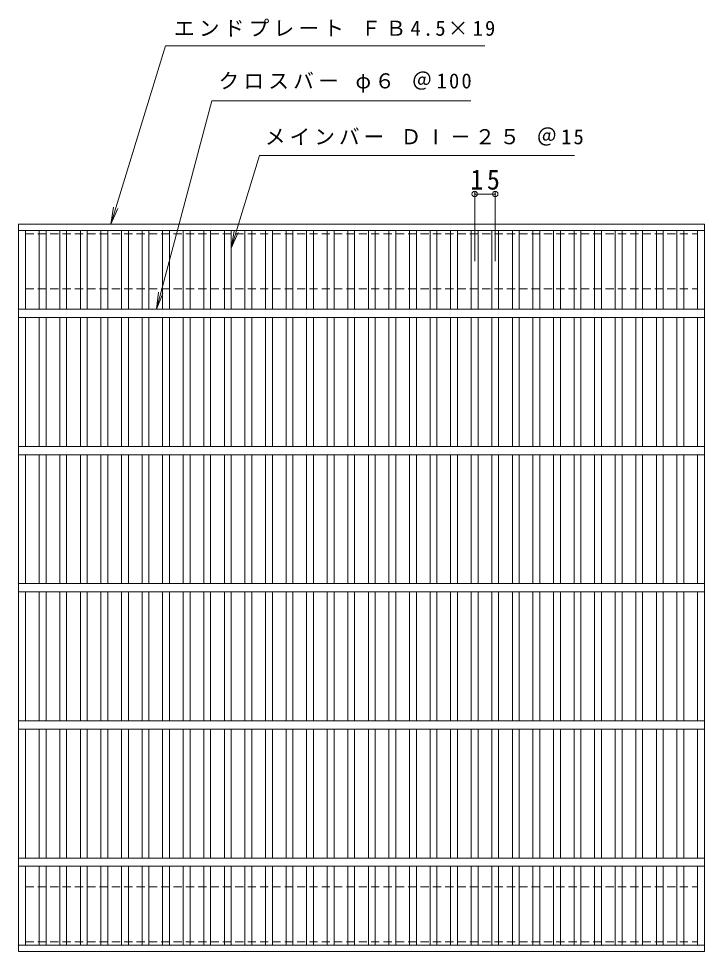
# Model space of a CAD drawing. Units: millimetres, scale not verified. Extents: x -569 to 819, y -690 to 666.
# Drawn here: x -567 to -67, y -14 to 666 of the extents above; entities that cross this region are included whole.
import ezdxf

# ---------------------------------------------------------------- set-up
doc = ezdxf.new("R2010")
doc.units = ezdxf.units.MM
doc.header["$LTSCALE"] = 5
doc.header["$PDMODE"] = 32
doc.header["$PDSIZE"] = 4
doc.linetypes.add('DASHED1', pattern=[1.8, 1.2, -0.6])
for name, color, linetype, lineweight in [('A-1_ピット', 2, 'Continuous', 9), ('A-2_蓋', 3, 'Continuous', 9), ('A-4_寸法', 7, 'Continuous', 9), ('A-5_仕様文', 7, 'Continuous', 9)]:
    doc.layers.add(name, color=color, linetype=linetype, lineweight=lineweight)
doc.styles.add('ＭＳ ゴシック', font='')
doc.styles.get('ＭＳ ゴシック').set_extended_font_data('MS Gothic')

msp = doc.modelspace()

# ---------------------------------------------------------------- linework, layer by layer
at = {"layer": 'A-1_ピット', "linetype": 'DASHED1'}
for p, q in [((-561.919, 469.254), (-561.919, 509.254)), ((-561.919, 509.254), (-71.919, 509.254)), ((-561.919, 33.253), (-561.919, -6.747)), ((-561.919, -6.747), (-71.919, -6.747))]:
    msp.add_line(p, q, dxfattribs=at)
for points in [[(-561.919, 469.254), (-71.919, 469.254), (-71.919, 509.254)], [(-561.919, 33.253), (-71.919, 33.253), (-71.919, -6.747)]]:
    msp.add_lwpolyline(points, dxfattribs=at)
at = {"layer": 'A-2_蓋'}
for p, q in [((-566.919, -13.747), (-566.919, 516.254)), ((-566.919, 516.254), (-66.919, 516.254)), ((-566.919, 511.753), (-66.919, 511.753)), ((-561.919, 454.253), (-561.919, 511.753)), ((-551.919, 454.253), (-551.919, 511.753)), ((-546.919, 454.253), (-546.919, 511.753)), ((-536.919, 454.253), (-536.919, 511.753)), ((-531.919, 454.253), (-531.919, 511.753)), ((-521.919, 454.253), (-521.919, 511.753)), ((-516.919, 454.253), (-516.919, 511.753)), ((-506.919, 454.253), (-506.919, 511.753)), ((-501.919, 454.253), (-501.919, 511.753)), ((-491.919, 454.253), (-491.919, 511.753)), ((-486.919, 454.253), (-486.919, 511.753)), ((-476.919, 454.253), (-476.919, 511.753)), ((-471.919, 454.253), (-471.919, 511.753)), ((-461.919, 454.253), (-461.919, 511.753)), ((-456.919, 454.253), (-456.919, 511.753)), ((-446.919, 454.253), (-446.919, 511.753)), ((-441.919, 454.253), (-441.919, 511.753)), ((-431.919, 454.253), (-431.919, 511.753)), ((-426.919, 454.253), (-426.919, 511.753)), ((-416.919, 454.253), (-416.919, 511.753)), ((-411.919, 454.253), (-411.919, 511.753)), ((-401.919, 454.253), (-401.919, 511.753)), ((-396.919, 454.253), (-396.919, 511.753)), ((-386.919, 454.253), (-386.919, 511.753)), ((-381.919, 454.253), (-381.919, 511.753)), ((-371.919, 454.253), (-371.919, 511.753)), ((-366.919, 454.253), (-366.919, 511.753)), ((-356.919, 454.253), (-356.919, 511.753)), ((-351.919, 454.253), (-351.919, 511.753)), ((-341.919, 454.253), (-341.919, 511.753)), ((-336.919, 454.253), (-336.919, 511.753)), ((-326.919, 454.253), (-326.919, 511.753)), ((-321.919, 454.253), (-321.919, 511.753)), ((-311.919, 454.253), (-311.919, 511.753)), ((-306.919, 454.253), (-306.919, 511.753)), ((-296.919, 454.253), (-296.919, 511.753)), ((-291.919, 454.253), (-291.919, 511.753)), ((-281.919, 454.253), (-281.919, 511.753)), ((-276.919, 454.253), (-276.919, 511.753)), ((-266.919, 454.253), (-266.919, 511.753)), ((-261.919, 454.253), (-261.919, 511.753)), ((-251.919, 454.253), (-251.919, 511.753)), ((-246.919, 454.253), (-246.919, 511.753)), ((-236.919, 454.253), (-236.919, 511.753)), ((-231.919, 454.253), (-231.919, 511.753)), ((-221.919, 454.253), (-221.919, 511.753)), ((-216.919, 454.253), (-216.919, 511.753)), ((-206.919, 454.253), (-206.919, 511.753)), ((-201.919, 454.253), (-201.919, 511.753)), ((-191.919, 454.253), (-191.919, 511.753)), ((-186.919, 454.253), (-186.919, 511.753)), ((-176.919, 454.253), (-176.919, 511.753)), ((-171.919, 454.253), (-171.919, 511.753)), ((-161.919, 454.253), (-161.919, 511.753)), ((-156.919, 454.253), (-156.919, 511.753)), ((-146.919, 454.253), (-146.919, 511.753)), ((-141.919, 454.253), (-141.919, 511.753)), ((-131.919, 454.253), (-131.919, 511.753)), ((-126.919, 454.253), (-126.919, 511.753)), ((-116.919, 454.253), (-116.919, 511.753)), ((-111.919, 454.253), (-111.919, 511.753)), ((-101.919, 454.253), (-101.919, 511.753)), ((-96.919, 454.253), (-96.919, 511.753)), ((-86.919, 454.253), (-86.919, 511.753)), ((-81.919, 454.253), (-81.919, 511.753)), ((-71.919, 454.253), (-71.919, 511.753)), ((-66.919, -13.747), (-66.919, 516.254)), ((-66.919, 454.253), (-566.919, 454.253)), ((-66.919, 448.254), (-566.919, 448.254)), ((-561.919, 354.254), (-561.919, 448.254)), ((-551.919, 354.254), (-551.919, 448.254)), ((-546.919, 354.254), (-546.919, 448.254)), ((-536.919, 354.254), (-536.919, 448.254)), ((-531.919, 354.254), (-531.919, 448.254)), ((-521.919, 354.254), (-521.919, 448.254)), ((-516.919, 354.254), (-516.919, 448.254)), ((-506.919, 354.254), (-506.919, 448.254)), ((-501.919, 354.254), (-501.919, 448.254)), ((-491.919, 354.254), (-491.919, 448.254)), ((-486.919, 354.254), (-486.919, 448.254)), ((-476.919, 354.254), (-476.919, 448.254)), ((-471.919, 354.254), (-471.919, 448.254)), ((-461.919, 354.254), (-461.919, 448.254)), ((-456.919, 354.254), (-456.919, 448.254)), ((-446.919, 354.254), (-446.919, 448.254)), ((-441.919, 354.254), (-441.919, 448.254)), ((-431.919, 354.254), (-431.919, 448.254)), ((-426.919, 354.254), (-426.919, 448.254)), ((-416.919, 354.254), (-416.919, 448.254)), ((-411.919, 354.254), (-411.919, 448.254)), ((-401.919, 354.254), (-401.919, 448.254)), ((-396.919, 354.254), (-396.919, 448.254)), ((-386.919, 354.254), (-386.919, 448.254)), ((-381.919, 354.254), (-381.919, 448.254)), ((-371.919, 354.254), (-371.919, 448.254)), ((-366.919, 354.254), (-366.919, 448.254)), ((-356.919, 354.254), (-356.919, 448.254)), ((-351.919, 354.254), (-351.919, 448.254)), ((-341.919, 354.254), (-341.919, 448.254)), ((-336.919, 354.254), (-336.919, 448.254)), ((-326.919, 354.254), (-326.919, 448.254)), ((-321.919, 354.254), (-321.919, 448.254)), ((-311.919, 354.254), (-311.919, 448.254)), ((-306.919, 354.254), (-306.919, 448.254)), ((-296.919, 354.254), (-296.919, 448.254)), ((-291.919, 354.254), (-291.919, 448.254)), ((-281.919, 354.254), (-281.919, 448.254)), ((-276.919, 354.254), (-276.919, 448.254)), ((-266.919, 354.254), (-266.919, 448.254)), ((-261.919, 354.254), (-261.919, 448.254)), ((-251.919, 354.254), (-251.919, 448.254)), ((-246.919, 354.254), (-246.919, 448.254)), ((-236.919, 354.254), (-236.919, 448.254)), ((-231.919, 354.254), (-231.919, 448.254)), ((-221.919, 354.254), (-221.919, 448.254)), ((-216.919, 354.254), (-216.919, 448.254)), ((-206.919, 354.254), (-206.919, 448.254)), ((-201.919, 354.254), (-201.919, 448.254)), ((-191.919, 354.254), (-191.919, 448.254)), ((-186.919, 354.254), (-186.919, 448.254)), ((-176.919, 354.254), (-176.919, 448.254)), ((-171.919, 354.254), (-171.919, 448.254)), ((-161.919, 354.254), (-161.919, 448.254)), ((-156.919, 354.254), (-156.919, 448.254)), ((-146.919, 354.254), (-146.919, 448.254)), ((-141.919, 354.254), (-141.919, 448.254)), ((-131.919, 354.254), (-131.919, 448.254)), ((-126.919, 354.254), (-126.919, 448.254)), ((-116.919, 354.254), (-116.919, 448.254)), ((-111.919, 354.254), (-111.919, 448.254)), ((-101.919, 354.254), (-101.919, 448.254)), ((-96.919, 354.254), (-96.919, 448.254)), ((-86.919, 354.254), (-86.919, 448.254)), ((-81.919, 354.254), (-81.919, 448.254)), ((-71.919, 354.254), (-71.919, 448.254)), ((-66.919, 354.254), (-566.919, 354.254)), ((-66.919, 348.254), (-566.919, 348.254)), ((-561.919, 254.254), (-561.919, 348.254)), ((-551.919, 254.254), (-551.919, 348.254)), ((-546.919, 254.254), (-546.919, 348.254)), ((-536.919, 254.254), (-536.919, 348.254)), ((-531.919, 254.254), (-531.919, 348.254)), ((-521.919, 254.254), (-521.919, 348.254)), ((-516.919, 254.254), (-516.919, 348.254)), ((-506.919, 254.254), (-506.919, 348.254)), ((-501.919, 254.254), (-501.919, 348.254)), ((-491.919, 254.254), (-491.919, 348.254)), ((-486.919, 254.254), (-486.919, 348.254)), ((-476.919, 254.254), (-476.919, 348.254)), ((-471.919, 254.254), (-471.919, 348.254)), ((-461.919, 254.254), (-461.919, 348.254)), ((-456.919, 254.254), (-456.919, 348.254)), ((-446.919, 254.254), (-446.919, 348.254)), ((-441.919, 254.254), (-441.919, 348.254)), ((-431.919, 254.254), (-431.919, 348.254)), ((-426.919, 254.254), (-426.919, 348.254)), ((-416.919, 254.254), (-416.919, 348.254)), ((-411.919, 254.254), (-411.919, 348.254)), ((-401.919, 254.254), (-401.919, 348.254)), ((-396.919, 254.254), (-396.919, 348.254)), ((-386.919, 254.254), (-386.919, 348.254)), ((-381.919, 254.254), (-381.919, 348.254)), ((-371.919, 254.254), (-371.919, 348.254)), ((-366.919, 254.254), (-366.919, 348.254)), ((-356.919, 254.254), (-356.919, 348.254)), ((-351.919, 254.254), (-351.919, 348.254)), ((-341.919, 254.254), (-341.919, 348.254)), ((-336.919, 254.254), (-336.919, 348.254)), ((-326.919, 254.254), (-326.919, 348.254)), ((-321.919, 254.254), (-321.919, 348.254)), ((-311.919, 254.254), (-311.919, 348.254)), ((-306.919, 254.254), (-306.919, 348.254)), ((-296.919, 254.254), (-296.919, 348.254)), ((-291.919, 254.254), (-291.919, 348.254)), ((-281.919, 254.254), (-281.919, 348.254)), ((-276.919, 254.254), (-276.919, 348.254)), ((-266.919, 254.254), (-266.919, 348.254)), ((-261.919, 254.254), (-261.919, 348.254)), ((-251.919, 254.254), (-251.919, 348.254)), ((-246.919, 254.254), (-246.919, 348.254)), ((-236.919, 254.254), (-236.919, 348.254)), ((-231.919, 254.254), (-231.919, 348.254)), ((-221.919, 254.254), (-221.919, 348.254)), ((-216.919, 254.254), (-216.919, 348.254)), ((-206.919, 254.254), (-206.919, 348.254)), ((-201.919, 254.254), (-201.919, 348.254)), ((-191.919, 254.254), (-191.919, 348.254)), ((-186.919, 254.254), (-186.919, 348.254)), ((-176.919, 254.254), (-176.919, 348.254)), ((-171.919, 254.254), (-171.919, 348.254)), ((-161.919, 254.254), (-161.919, 348.254)), ((-156.919, 254.254), (-156.919, 348.254)), ((-146.919, 254.254), (-146.919, 348.254)), ((-141.919, 254.254), (-141.919, 348.254)), ((-131.919, 254.254), (-131.919, 348.254)), ((-126.919, 254.254), (-126.919, 348.254)), ((-116.919, 254.254), (-116.919, 348.254)), ((-111.919, 254.254), (-111.919, 348.254)), ((-101.919, 254.254), (-101.919, 348.254)), ((-96.919, 254.254), (-96.919, 348.254)), ((-86.919, 254.254), (-86.919, 348.254)), ((-81.919, 254.254), (-81.919, 348.254)), ((-71.919, 254.254), (-71.919, 348.254)), ((-66.919, 254.254), (-566.919, 254.254)), ((-66.919, 248.254), (-566.919, 248.254)), ((-561.919, 154.254), (-561.919, 248.254)), ((-551.919, 154.254), (-551.919, 248.254)), ((-546.919, 154.254), (-546.919, 248.254)), ((-536.919, 154.254), (-536.919, 248.254)), ((-531.919, 154.254), (-531.919, 248.254)), ((-521.919, 154.254), (-521.919, 248.254)), ((-516.919, 154.254), (-516.919, 248.254)), ((-506.919, 154.254), (-506.919, 248.254)), ((-501.919, 154.254), (-501.919, 248.254)), ((-491.919, 154.254), (-491.919, 248.254)), ((-486.919, 154.254), (-486.919, 248.254)), ((-476.919, 154.254), (-476.919, 248.254)), ((-471.919, 154.254), (-471.919, 248.254)), ((-461.919, 154.254), (-461.919, 248.254)), ((-456.919, 154.254), (-456.919, 248.254)), ((-446.919, 154.254), (-446.919, 248.254)), ((-441.919, 154.254), (-441.919, 248.254)), ((-431.919, 154.254), (-431.919, 248.254)), ((-426.919, 154.254), (-426.919, 248.254)), ((-416.919, 154.254), (-416.919, 248.254)), ((-411.919, 154.254), (-411.919, 248.254)), ((-401.919, 154.254), (-401.919, 248.254)), ((-396.919, 154.254), (-396.919, 248.254)), ((-386.919, 154.254), (-386.919, 248.254)), ((-381.919, 154.254), (-381.919, 248.254)), ((-371.919, 154.254), (-371.919, 248.254)), ((-366.919, 154.254), (-366.919, 248.254)), ((-356.919, 154.254), (-356.919, 248.254)), ((-351.919, 154.254), (-351.919, 248.254)), ((-341.919, 154.254), (-341.919, 248.254)), ((-336.919, 154.254), (-336.919, 248.254)), ((-326.919, 154.254), (-326.919, 248.254)), ((-321.919, 154.254), (-321.919, 248.254)), ((-311.919, 154.254), (-311.919, 248.254)), ((-306.919, 154.254), (-306.919, 248.254)), ((-296.919, 154.254), (-296.919, 248.254)), ((-291.919, 154.254), (-291.919, 248.254)), ((-281.919, 154.254), (-281.919, 248.254)), ((-276.919, 154.254), (-276.919, 248.254)), ((-266.919, 154.254), (-266.919, 248.254)), ((-261.919, 154.254), (-261.919, 248.254)), ((-251.919, 154.254), (-251.919, 248.254)), ((-246.919, 154.254), (-246.919, 248.254)), ((-236.919, 154.254), (-236.919, 248.254)), ((-231.919, 154.254), (-231.919, 248.254)), ((-221.919, 154.254), (-221.919, 248.254)), ((-216.919, 154.254), (-216.919, 248.254)), ((-206.919, 154.254), (-206.919, 248.254)), ((-201.919, 154.254), (-201.919, 248.254)), ((-191.919, 154.254), (-191.919, 248.254)), ((-186.919, 154.254), (-186.919, 248.254)), ((-176.919, 154.254), (-176.919, 248.254)), ((-171.919, 154.254), (-171.919, 248.254)), ((-161.919, 154.254), (-161.919, 248.254)), ((-156.919, 154.254), (-156.919, 248.254)), ((-146.919, 154.254), (-146.919, 248.254)), ((-141.919, 154.254), (-141.919, 248.254)), ((-131.919, 154.254), (-131.919, 248.254)), ((-126.919, 154.254), (-126.919, 248.254)), ((-116.919, 154.254), (-116.919, 248.254)), ((-111.919, 154.254), (-111.919, 248.254)), ((-101.919, 154.254), (-101.919, 248.254)), ((-96.919, 154.254), (-96.919, 248.254)), ((-86.919, 154.254), (-86.919, 248.254)), ((-81.919, 154.254), (-81.919, 248.254)), ((-71.919, 154.254), (-71.919, 248.254)), ((-66.919, 154.254), (-566.919, 154.254)), ((-66.919, 148.254), (-566.919, 148.254)), ((-561.919, 54.254), (-561.919, 148.254)), ((-551.919, 54.254), (-551.919, 148.254)), ((-546.919, 54.254), (-546.919, 148.254)), ((-536.919, 54.254), (-536.919, 148.254)), ((-531.919, 54.254), (-531.919, 148.254)), ((-521.919, 54.254), (-521.919, 148.254)), ((-516.919, 54.254), (-516.919, 148.254)), ((-506.919, 54.254), (-506.919, 148.254)), ((-501.919, 54.254), (-501.919, 148.254)), ((-491.919, 54.254), (-491.919, 148.254)), ((-486.919, 54.254), (-486.919, 148.254)), ((-476.919, 54.254), (-476.919, 148.254)), ((-471.919, 54.254), (-471.919, 148.254)), ((-461.919, 54.254), (-461.919, 148.254)), ((-456.919, 54.254), (-456.919, 148.254)), ((-446.919, 54.254), (-446.919, 148.254)), ((-441.919, 54.254), (-441.919, 148.254)), ((-431.919, 54.254), (-431.919, 148.254)), ((-426.919, 54.254), (-426.919, 148.254)), ((-416.919, 54.254), (-416.919, 148.254)), ((-411.919, 54.254), (-411.919, 148.254)), ((-401.919, 54.254), (-401.919, 148.254)), ((-396.919, 54.254), (-396.919, 148.254)), ((-386.919, 54.254), (-386.919, 148.254)), ((-381.919, 54.254), (-381.919, 148.254)), ((-371.919, 54.254), (-371.919, 148.254)), ((-366.919, 54.254), (-366.919, 148.254)), ((-356.919, 54.254), (-356.919, 148.254)), ((-351.919, 54.254), (-351.919, 148.254)), ((-341.919, 54.254), (-341.919, 148.254)), ((-336.919, 54.254), (-336.919, 148.254)), ((-326.919, 54.254), (-326.919, 148.254)), ((-321.919, 54.254), (-321.919, 148.254)), ((-311.919, 54.254), (-311.919, 148.254)), ((-306.919, 54.254), (-306.919, 148.254)), ((-296.919, 54.254), (-296.919, 148.254)), ((-291.919, 54.254), (-291.919, 148.254)), ((-281.919, 54.254), (-281.919, 148.254)), ((-276.919, 54.254), (-276.919, 148.254)), ((-266.919, 54.254), (-266.919, 148.254)), ((-261.919, 54.254), (-261.919, 148.254)), ((-251.919, 54.254), (-251.919, 148.254)), ((-246.919, 54.254), (-246.919, 148.254)), ((-236.919, 54.254), (-236.919, 148.254)), ((-231.919, 54.254), (-231.919, 148.254)), ((-221.919, 54.254), (-221.919, 148.254)), ((-216.919, 54.254), (-216.919, 148.254)), ((-206.919, 54.254), (-206.919, 148.254)), ((-201.919, 54.254), (-201.919, 148.254)), ((-191.919, 54.254), (-191.919, 148.254)), ((-186.919, 54.254), (-186.919, 148.254)), ((-176.919, 54.254), (-176.919, 148.254)), ((-171.919, 54.254), (-171.919, 148.254)), ((-161.919, 54.254), (-161.919, 148.254)), ((-156.919, 54.254), (-156.919, 148.254)), ((-146.919, 54.254), (-146.919, 148.254)), ((-141.919, 54.254), (-141.919, 148.254)), ((-131.919, 54.254), (-131.919, 148.254)), ((-126.919, 54.254), (-126.919, 148.254)), ((-116.919, 54.254), (-116.919, 148.254)), ((-111.919, 54.254), (-111.919, 148.254)), ((-101.919, 54.254), (-101.919, 148.254)), ((-96.919, 54.254), (-96.919, 148.254)), ((-86.919, 54.254), (-86.919, 148.254)), ((-81.919, 54.254), (-81.919, 148.254)), ((-71.919, 54.254), (-71.919, 148.254)), ((-66.919, 54.254), (-566.919, 54.254)), ((-66.919, 48.254), (-566.919, 48.254)), ((-561.919, -9.247), (-561.919, 48.254)), ((-551.919, -9.247), (-551.919, 48.254)), ((-546.919, -9.247), (-546.919, 48.254)), ((-536.919, -9.247), (-536.919, 48.254)), ((-531.919, -9.247), (-531.919, 48.254)), ((-521.919, -9.247), (-521.919, 48.254)), ((-516.919, -9.247), (-516.919, 48.254)), ((-506.919, -9.247), (-506.919, 48.254)), ((-501.919, -9.247), (-501.919, 48.254)), ((-491.919, -9.247), (-491.919, 48.254)), ((-486.919, -9.247), (-486.919, 48.254)), ((-476.919, -9.247), (-476.919, 48.254)), ((-471.919, -9.247), (-471.919, 48.254)), ((-461.919, -9.247), (-461.919, 48.254)), ((-456.919, -9.247), (-456.919, 48.254)), ((-446.919, -9.247), (-446.919, 48.254)), ((-441.919, -9.247), (-441.919, 48.254)), ((-431.919, -9.247), (-431.919, 48.254)), ((-426.919, -9.247), (-426.919, 48.254)), ((-416.919, -9.247), (-416.919, 48.254)), ((-411.919, -9.247), (-411.919, 48.254)), ((-401.919, -9.247), (-401.919, 48.254)), ((-396.919, -9.247), (-396.919, 48.254)), ((-386.919, -9.247), (-386.919, 48.254)), ((-381.919, -9.247), (-381.919, 48.254)), ((-371.919, -9.247), (-371.919, 48.254)), ((-366.919, -9.247), (-366.919, 48.254)), ((-356.919, -9.247), (-356.919, 48.254)), ((-351.919, -9.247), (-351.919, 48.254)), ((-341.919, -9.247), (-341.919, 48.254)), ((-336.919, -9.247), (-336.919, 48.254)), ((-326.919, -9.247), (-326.919, 48.254)), ((-321.919, -9.247), (-321.919, 48.254)), ((-311.919, -9.247), (-311.919, 48.254)), ((-306.919, -9.247), (-306.919, 48.254)), ((-296.919, -9.247), (-296.919, 48.254)), ((-291.919, -9.247), (-291.919, 48.254)), ((-281.919, -9.247), (-281.919, 48.254)), ((-276.919, -9.247), (-276.919, 48.254)), ((-266.919, -9.247), (-266.919, 48.254)), ((-261.919, -9.247), (-261.919, 48.254)), ((-251.919, -9.247), (-251.919, 48.254)), ((-246.919, -9.247), (-246.919, 48.254)), ((-236.919, -9.247), (-236.919, 48.254)), ((-231.919, -9.247), (-231.919, 48.254)), ((-221.919, -9.247), (-221.919, 48.254)), ((-216.919, -9.247), (-216.919, 48.254)), ((-206.919, -9.247), (-206.919, 48.254)), ((-201.919, -9.247), (-201.919, 48.254)), ((-191.919, -9.247), (-191.919, 48.254)), ((-186.919, -9.247), (-186.919, 48.254)), ((-176.919, -9.247), (-176.919, 48.254)), ((-171.919, -9.247), (-171.919, 48.254)), ((-161.919, -9.247), (-161.919, 48.254)), ((-156.919, -9.247), (-156.919, 48.254)), ((-146.919, -9.247), (-146.919, 48.254)), ((-141.919, -9.247), (-141.919, 48.254)), ((-131.919, -9.247), (-131.919, 48.254)), ((-126.919, -9.247), (-126.919, 48.254)), ((-116.919, -9.247), (-116.919, 48.254)), ((-111.919, -9.247), (-111.919, 48.254)), ((-101.919, -9.247), (-101.919, 48.254)), ((-96.919, -9.247), (-96.919, 48.254)), ((-86.919, -9.247), (-86.919, 48.254)), ((-81.919, -9.247), (-81.919, 48.254)), ((-71.919, -9.247), (-71.919, 48.254)), ((-66.919, -9.247), (-566.919, -9.247)), ((-66.919, -13.747), (-566.919, -13.747))]:
    msp.add_line(p, q, dxfattribs=at)
at = {"layer": 'A-4_寸法'}
for p, q in [((-234.359, 489.228), (-234.359, 539.763)), ((-234.359, 538.263), (-219.419, 538.263)), ((-219.419, 489.228), (-219.419, 539.763))]:
    msp.add_line(p, q, dxfattribs=at)
for p in [(-234.359, 538.263), (-219.419, 538.263)]:
    msp.add_point(p, dxfattribs=at)
at = {"layer": 'A-5_仕様文'}
for p, q in [((-459.93, 646.254), (-499.711, 516.254)), ((-459.93, 646.254), (-227.094, 646.254)), ((-426.115, 606.254), (-466.508, 454.253)), ((-426.115, 606.254), (-237.08, 606.254)), ((-391.287, 566.254), (-411.919, 498.829)), ((-391.287, 566.254), (-161.485, 566.254)), ((-499.711, 516.254), (-497.645, 528.582)), ((-499.711, 516.254), (-494.525, 527.627)), ((-411.919, 498.829), (-409.853, 511.157)), ((-411.919, 498.829), (-406.733, 510.202)), ((-466.508, 454.253), (-464.902, 466.65)), ((-466.508, 454.253), (-461.748, 465.812))]:
    msp.add_line(p, q, dxfattribs=at)

# ---------------------------------------------------------------- texts
at = {"layer": 'A-4_寸法', "color": 2, "insert": (-237.514, 541.263), "char_height": 14.66, "attachment_point": 7, "style": 'ＭＳ ゴシック'}
msp.add_mtext('\\T1.27;\\W0.95;15', dxfattribs=at)
at = {"layer": 'A-5_仕様文', "char_height": 11, "attachment_point": 7, "style": 'ＭＳ ゴシック'}
for s, insert in [('\\T1.21;エンドプレート\\~ＦＢ4.5×19', (-453.621, 652.967)), ('\\T1.21;クロスバー\\~φ６\\~＠100', (-421.138, 612.243)), ('\\T1.2;メインバー\\~ＤⅠ－２５\\~＠15', (-387.329, 573.489))]:
    msp.add_mtext(s, dxfattribs=dict(at, insert=insert))

doc.saveas('drawing.dxf')
